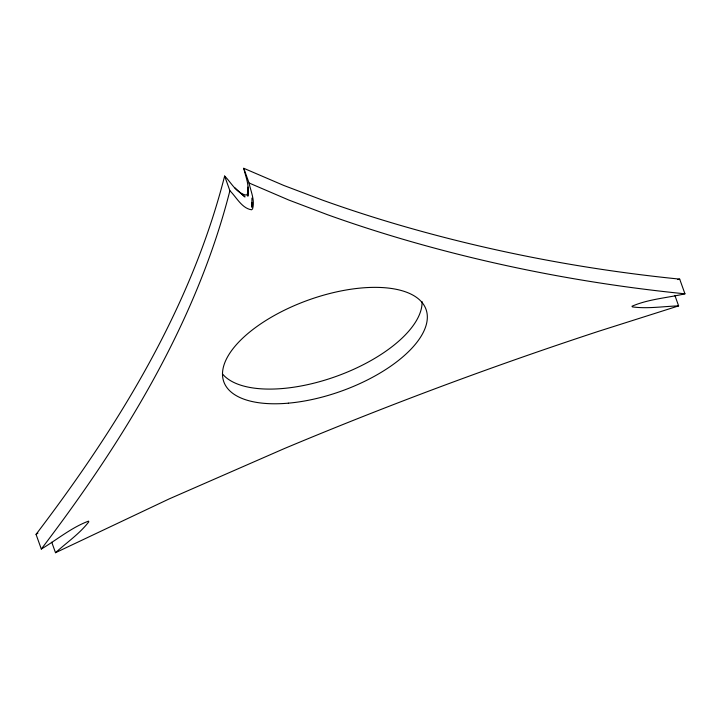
<?xml version="1.0" encoding="UTF-8"?>
<svg xmlns="http://www.w3.org/2000/svg" width="721" height="721" viewBox="0 0 721 721"><rect width="100%" height="100%" fill="white"/><g stroke="black" fill="none" stroke-linecap="round" stroke-linejoin="round"><path stroke-width="1.08" d="M248.015 187.081L247.889 196.184L248.096 191.615M251.953 198.095L251.827 207.197L252.035 202.628M674.874 295.403L678.623 305.893C663.266 306.371 647.674 308.976 632.38 306.894L631.993 306.236C648.585 299.044 667.403 297.908 684.95 293.817L679.696 279.126C583.965 269.51 489.063 251.395 396.739 224.294A2366.367 1066.945 -19.7 0 1 322.278 200.041L283.704 185.423L243.77 168.29C245.528 176.663 249.872 185.685 247.285 194.264L246.276 195.112C236.506 193.598 231.207 182.485 224.628 176.05C191.002 308.255 117.92 426.688 36.05 534.351L41.304 549.042C56.941 539.759 71.442 527.502 88.548 521.13L88.809 521.824C79.553 533.828 66.656 542.562 55.508 552.71L51.75 542.219M224.628 176.05L229.891 190.732C196.265 322.945 123.183 441.369 41.304 549.042M36.05 534.351L37.925 533.125M55.508 552.71L169.111 498.941L284.2 448.624A1903.251 858.134 -19.7 0 1 598.412 331.354L678.623 305.893M677.497 279.541L679.696 279.126M684.95 293.817C589.219 284.2 494.327 266.076 401.994 238.975A2366.367 1066.945 -19.7 0 1 327.541 214.723L288.959 200.105L249.033 182.972L243.77 168.29M239.543 192.219L245.014 196.95L234.704 187.676M229.891 190.732C236.461 197.175 241.76 208.288 251.539 209.793L252.548 208.946C255.135 200.375 250.782 191.353 249.033 182.972M422.055 301.621A107.384 48.415 -19.7 0 1 336.725 376.2A107.384 48.415 -19.7 0 1 222.419 373.848M288.355 403.165A107.384 48.415 -19.7 0 0 426.048 309.444A107.384 48.415 -19.7 0 0 260.362 324.108A107.384 48.415 -19.7 0 0 288.355 403.165"/></g></svg>
